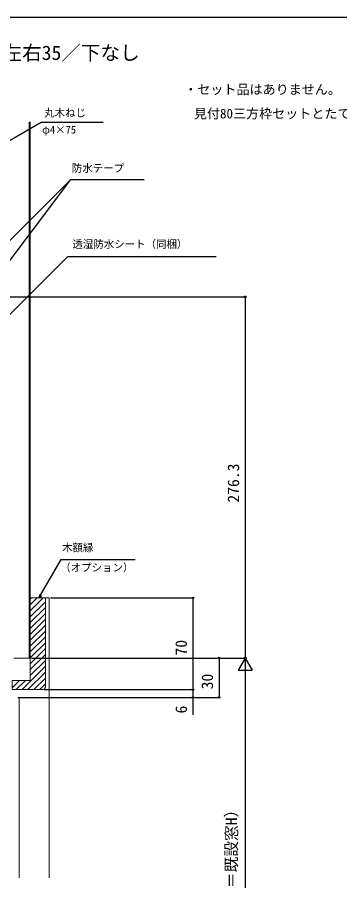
# Model space of a CAD drawing. Units: millimetres, scale not verified. Extents: x -525 to 525, y -783 to 779.
# Drawn here: x -77 to 169, y 87 to 747 of the extents above; entities that cross this region are included whole.
import ezdxf
from ezdxf.enums import TextEntityAlignment as Align

# ---------------------------------------------------------------- set-up
doc = ezdxf.new("R2010")
doc.units = ezdxf.units.MM
doc.header["$LTSCALE"] = 4
for name, color, linetype in [('0-1_USER1', 3, 'Continuous'), ('0-7_YKK_D', 6, 'Continuous'), ('0-8_YKK_ZWAK', 7, 'Continuous')]:
    doc.layers.add(name, color=color, linetype=linetype)
doc.layers.add('0-9_YSS_K', color=3, linetype='Continuous', lineweight=18)
doc.styles.add('ＭＳ ゴシック', font='')
doc.styles.get('ＭＳ ゴシック').set_extended_font_data('MS Gothic')

msp = doc.modelspace()

# ---------------------------------------------------------------- linework, layer by layer
at = {"layer": '0-7_YKK_D'}
for p, q in [((-184.297, 533.352), (98.003, 533.352)), ((97.003, 533.352), (97.003, 257.05)), ((-51.997, 303.05), (58.003, 303.05)), ((57.003, 303.05), (57.003, 233.05)), ((-66.497, 257.05), (78.003, 257.05)), ((-66.497, 257.05), (98.003, 257.05)), ((-66.497, 257.05), (98.003, 257.05)), ((77.003, 257.05), (77.003, 227.05)), ((97.003, 257.05), (91.753, 247.957)), ((97.003, 257.05), (102.253, 247.957)), ((97.003, 257.05), (97.003, 238.863)), ((91.753, 247.957), (102.253, 247.957)), ((97.003, 246.55), (97.003, -32.45)), ((-56.997, 233.05), (58.003, 233.05)), ((-56.997, 233.05), (58.003, 233.05)), ((-76.997, 227.05), (78.003, 227.05)), ((-76.997, 227.05), (58.003, 227.05))]:
    msp.add_line(p, q, dxfattribs=at)
for points in [[(-147.909, 615.7), (-145.701, 616.975), (-59.192, 666.921), (-11.804, 666.921)], [(-188.727, 470.792), (-186.924, 472.595), (-36.39, 623.128), (19.602, 623.128)], [(-187.998, 421.939), (-186.463, 423.975), (-36.39, 623.128)], [(-189.526, 413.47), (-187.723, 415.273), (-38.684, 564.311), (74.788, 564.311)], [(-60.88, 303.05), (-59.605, 305.258), (-43.92, 332.425), (12.817, 332.425)], [(-60.197, 305.6), (-60.88, 303.05), (-59.013, 304.917)], [(57.003, 233.05), (57.003, 227.05), (57.003, 213.682)]]:
    msp.add_lwpolyline(points, dxfattribs=at)
for centre in [(97.003, 533.352), (57.003, 303.05), (77.003, 257.05), (97.003, 257.05), (57.003, 233.05), (57.003, 233.05), (57.003, 227.05), (77.003, 227.05)]:
    msp.add_circle(centre, 0.637, dxfattribs=at)
at = {"layer": '0-8_YKK_ZWAK'}
msp.add_line((-525, 747.2), (525, 747.2), dxfattribs=at)
at = {"layer": '0-9_YSS_K'}
for p, q in [((-68.497, 257.05), (-68.497, 667.2)), ((-67.497, 257.05), (-67.497, 667.2)), ((-67.497, 302.185), (-66.632, 303.05)), ((-67.497, 297.695), (-62.142, 303.05)), ((-67.497, 293.204), (-57.652, 303.05)), ((-67.497, 288.714), (-55.997, 300.214)), ((-55.997, 303.05), (-52.997, 303.05)), ((-52.997, 303.05), (-52.997, 89.05)), ((-67.497, 284.224), (-55.997, 295.724)), ((-67.497, 279.734), (-55.997, 291.234)), ((-67.497, 275.244), (-55.997, 286.744)), ((-67.497, 270.754), (-55.997, 282.254)), ((-67.497, 266.264), (-55.997, 277.764)), ((-67.497, 261.774), (-55.997, 273.274)), ((-67.497, 257.283), (-55.997, 268.783)), ((-67.497, 252.793), (-55.997, 264.293)), ((-67.497, 248.303), (-55.997, 259.803)), ((-79.997, 257.05), (-67.497, 257.05)), ((-67.497, 243.813), (-55.997, 255.313)), ((-73.77, 233.05), (-55.997, 250.823)), ((-69.28, 233.05), (-55.997, 246.333)), ((-81.497, 234.303), (-75.751, 240.05)), ((-78.261, 233.05), (-71.261, 240.05)), ((-64.79, 233.05), (-55.997, 241.843)), ((-60.3, 233.05), (-55.997, 237.353)), ((-75.997, 89.05), (-75.997, 227.05))]:
    msp.add_line(p, q, dxfattribs=at)
msp.add_lwpolyline([(-55.997, 235.05), (-55.997, 303.05), (-67.497, 303.05), (-67.497, 240.05), (-81.497, 240.05), (-81.497, 233.05), (-57.997, 233.05)], dxfattribs=at)
msp.add_arc((-57.997, 235.05), 2, 270.00001, 359.99999, dxfattribs=at)

# ---------------------------------------------------------------- texts
at = {"layer": '0-1_USER1', "style": 'ＭＳ ゴシック'}
for s, height, p in [('■APW 331 シャッター付引違いテラス戸 モール見付上85／左右35／下なし', 11, (-486.153, 711.245)), ('・セット品はありません。 \u3000', 7.331, (50.336, 686.152)), (' 見付80三方枠セットとたて材見付35を組合せてください。', 7.331, (52.722, 667.667))]:
    msp.add_text(s, height=height, dxfattribs=at).set_placement(p, align=Align.BOTTOM_LEFT)
at = {"layer": '0-7_YKK_D', "style": 'ＭＳ ゴシック'}
for s, p in [('丸木ねじ', (-56.909, 669.366)), ('φ4×75', (-58.5, 656.534)), ('防水テープ', (-35.689, 627.073)), ('透湿防水シート（同梱）', (-35.252, 568.99)), ('木額縁', (-43.182, 336.852)), ('（オプション）', (-44.591, 321.61))]:
    msp.add_text(s, height=5.865, dxfattribs=at).set_placement(p, align=Align.BOTTOM_LEFT)
for s, p in [('276.3', (95.003, 375.974)), ('70', (55.003, 259.05)), ('30', (75.003, 233.186)), ('6', (55.003, 214.727)), ('新設窓H（＝既設窓H）', (93.434, 27.175))]:
    msp.add_text(s, height=8.798, rotation=90, dxfattribs=at).set_placement(p, align=Align.BOTTOM_LEFT)

doc.saveas('drawing.dxf')
